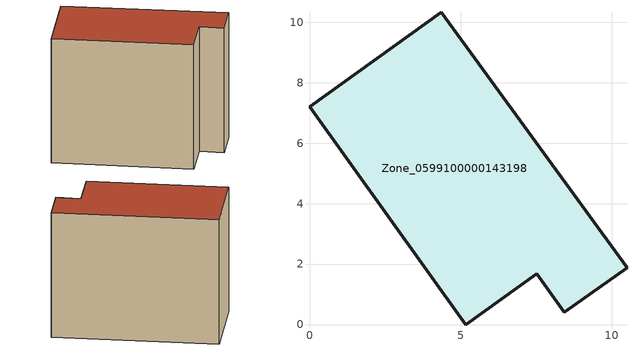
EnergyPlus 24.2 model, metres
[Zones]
Zone_0599100000143198
 floor ground (C_G): 7.52,1.68 5.17,0 0,7.21 4.36,10.32 10.5,1.89 8.43,0.41 z0
 wall outside (C_F): 4.36,10.32 0,7.21 5.17,0 7.52,1.68 8.43,0.41 10.5,1.89 4.36,10.32 z0:8.3
 roof outside (C_R): 8.43,0.41 10.5,1.89 4.36,10.32 0,7.21 5.17,0 7.52,1.68 z8.3
[BUILDING]
Pand.0599100000143198: North Axis=0; Terrain=City; Loads Convergence Tolerance Value=0.04; Temperature Convergence Tolerance Value=0.4; Solar Distribution=FullExterior; Maximum Number of Warmup Days=25; Minimum Number of Warmup Days=1
[Site:Location]
Rotterdam.The.Hague.AP_ZH_NLD Design_Conditions: Latitude=51.96; Longitude=4.45; Time Zone=1; Elevation=-4.5
[SITE:GROUNDTEMPERATURE:BUILDINGSURFACE]
18, 18, 18, 18, 18, 18, 18, 18, 18, 18, 18, 18
[MATERIAL] Thermal Absorptance=0.9; Solar Absorptance=0.7; Visible Absorptance=0.7
Name | Roughness | Thickness | Conductivity | Density | Specific Heat
G.TI.1975-1991 | MediumSmooth | 0.15 | 0.288461 | 540 | 1210
F.TI.1975-1991 | Rough | 0.3 | 0.230769 | 1920 | 840
R.TI.1975-1991 | MediumRough | 0.2 | 0.153846 | 1500 | 1000
[CONSTRUCTION]
C_G: G.TI.1975-1991
C_F: F.TI.1975-1991
C_R: R.TI.1975-1991
[ZONE]
Zone_0599100000143198: Type=1; Multiplier=1; Ceiling Height=Autocalculate; Volume=Autocalculate; Floor Area=autocalculate; Part of Total Floor Area=Yes
[ZONEINFILTRATION:DESIGNFLOWRATE]
Infil_Zone_0599100000143198: Zone or ZoneList or Space or SpaceList=Zone_0599100000143198; Schedule=AlwaysOn; Design Flow Rate Calculation Method=Flow/Area; Flow Rate per Floor Area=0.003; Constant Term Coefficient=1; Temperature Term Coefficient=0; Velocity Term Coefficient=0; Velocity Squared Term Coefficient=0
[HVACTEMPLATE:ZONE:IDEALLOADSAIRSYSTEM]
Zone_0599100000143198: Maximum Heating Supply Air Temperature=50; Minimum Cooling Supply Air Temperature=13; Maximum Heating Supply Air Humidity Ratio=0.0156; Minimum Cooling Supply Air Humidity Ratio=0.0077; Heating Limit=NoLimit; Cooling Limit=NoLimit; Dehumidification Control Type=ConstantSensibleHeatRatio; Cooling Sensible Heat Ratio=0.7; Dehumidification Setpoint=60; Humidification Control Type=None; Humidification Setpoint=30; Outdoor Air Method=None; Outdoor Air Flow Rate per Person=0.00944; Outdoor Air Flow Rate per Zone Floor Area=0; Outdoor Air Flow Rate per Zone=0; Demand Controlled Ventilation Type=None; Outdoor Air Economizer Type=NoEconomizer; Heat Recovery Type=None; Sensible Heat Recovery Effectiveness=0.7; Latent Heat Recovery Effectiveness=0.65
[ZONECONTROL:THERMOSTAT]
ThermostatControl_Zone_0599100000143198: Zone or ZoneList=Zone_0599100000143198; Control Type Schedule=DualSetpointControlType; Control 1=Thermostat_Zone_0599100000143198; Temperature Difference Between Cutout And Setpoint=0
[THERMOSTATSETPOINT:DUALSETPOINT]
Thermostat_Zone_0599100000143198: Heating Setpoint Temperature Schedule=HeatingSetpoint_Zone_0599100000143198; Cooling Setpoint Temperature Schedule=CoolingSetpoint_Zone_0599100000143198
[SCHEDULE:COMPACT]
HeatingSetpoint_Zone_0599100000143198: Through: 12/31, For: AllDays, Until: 24:00, 21
CoolingSetpoint_Zone_0599100000143198: Through: 12/31, For: AllDays, Until: 24:00, 24
DualSetpointControlType: Through: 12/31, For: AllDays, Until: 24:00, 4
AlwaysOn: Through: 12/31, For: AllDays, Until: 24:00, 1
